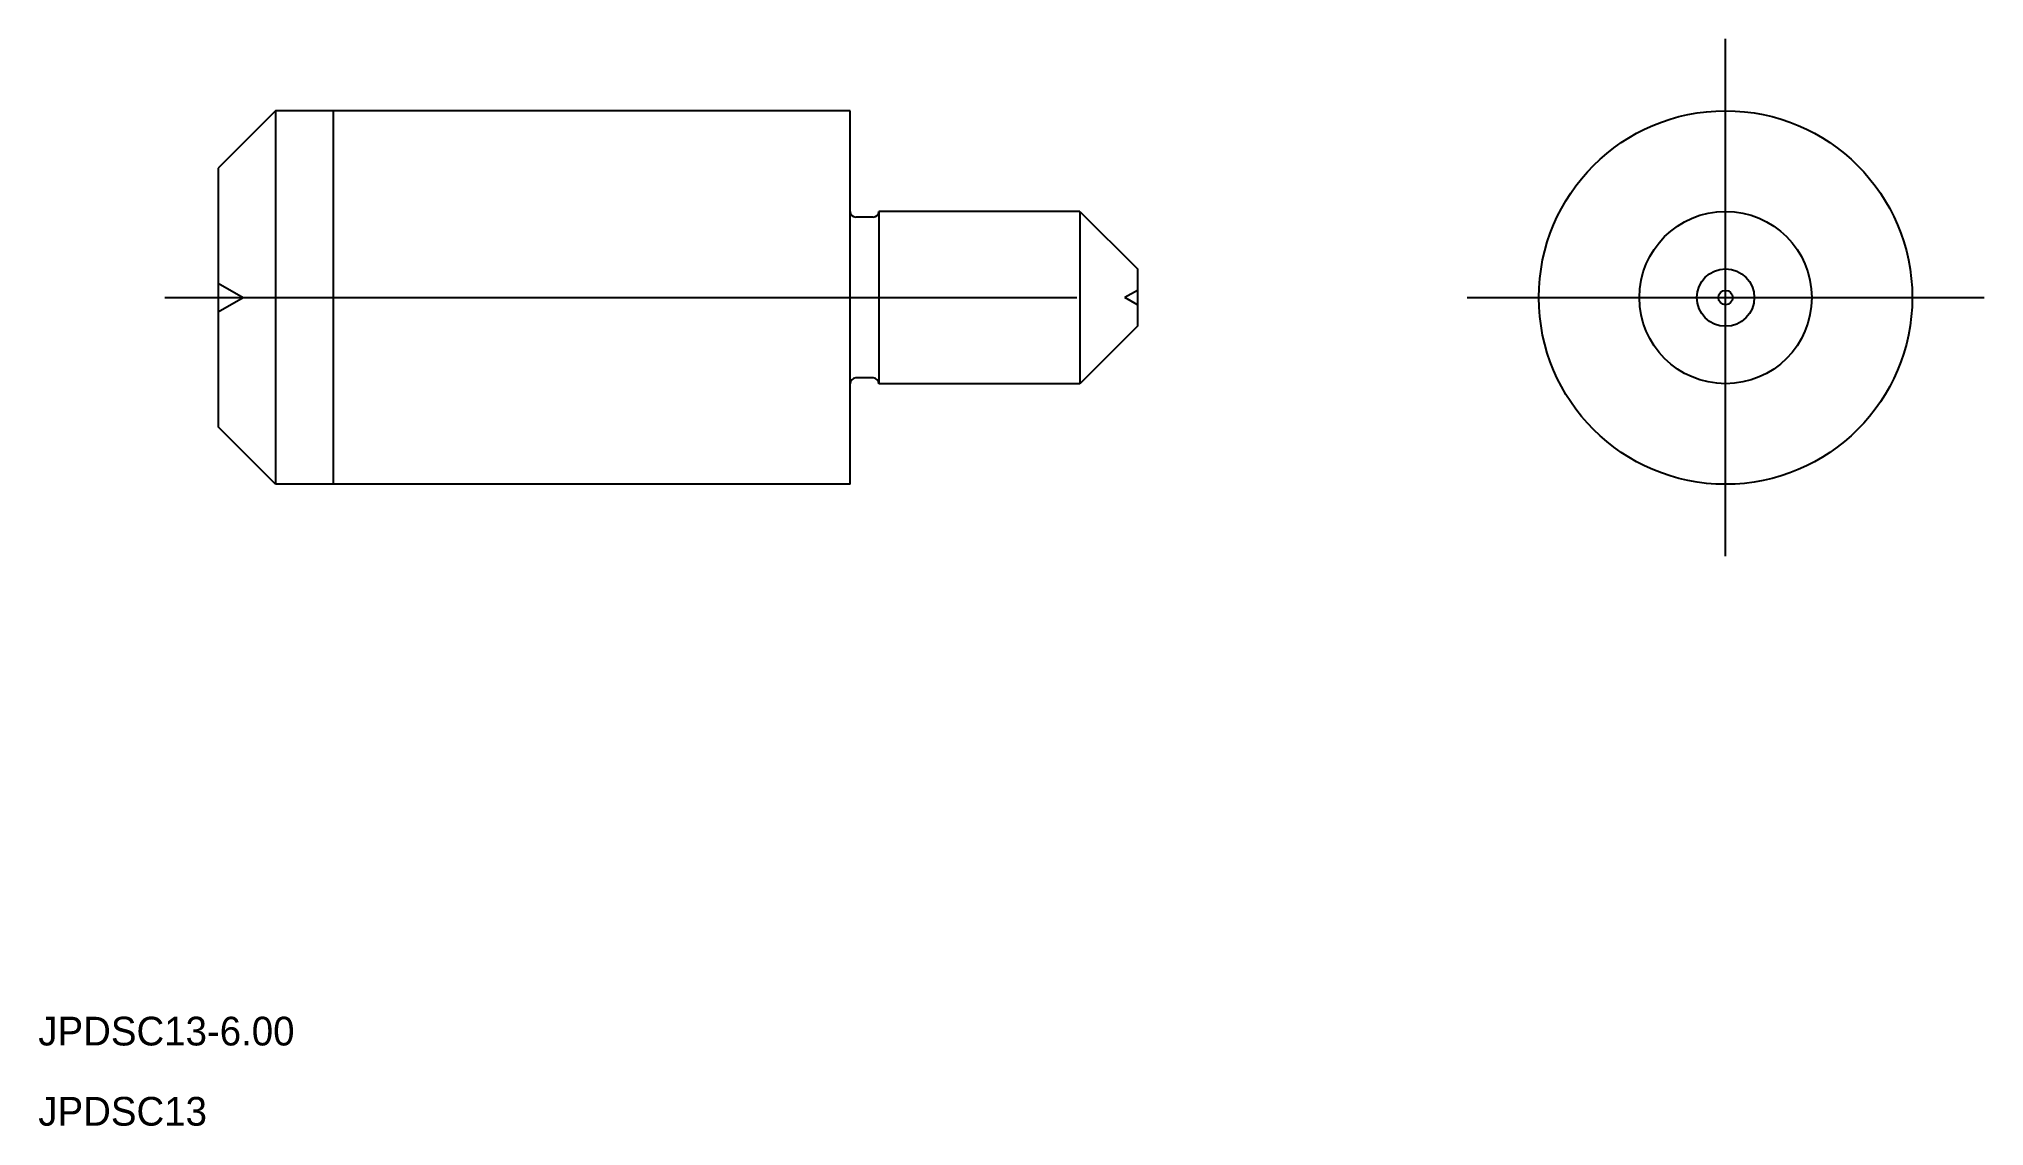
# Model space of a CAD drawing. Extents: x 508.2 to 575.9, y 569.8 to 607.7.
import ezdxf

# ---------------------------------------------------------------- set-up
doc = ezdxf.new("R2010")
doc.units = 0
doc.linetypes.add('CENTER', pattern=[50.8, 31.75, -6.35, 6.35, -6.35])
doc.linetypes.add('DASHED', pattern=[19.05, 12.7, -6.35])
doc.layers.get('0').update_dxf_attribs({"linetype": 'CONTINUOUS'})
doc.layers.add('CENTER', color=1, linetype='CENTER')

msp = doc.modelspace()

# ---------------------------------------------------------------- linework, layer by layer
at = {"color": 7, "linetype": 'CONTINUOUS'}
for p, q in [((516.438, 605.182), (514.438, 603.182)), ((536.438, 605.182), (516.438, 605.182)), ((516.438, 605.182), (516.438, 592.182)), ((536.438, 592.182), (536.438, 605.182)), ((514.438, 603.182), (514.438, 594.182)), ((537.238, 601.482), (536.638, 601.482)), ((544.438, 601.682), (537.438, 601.682)), ((537.438, 601.682), (537.438, 601.682)), ((537.438, 601.682), (537.438, 595.682)), ((544.438, 601.682), (546.438, 599.682)), ((544.438, 601.682), (544.438, 595.682)), ((546.438, 599.682), (546.438, 597.682)), ((546.438, 597.682), (544.438, 595.682)), ((537.238, 595.882), (536.638, 595.882)), ((544.438, 595.682), (537.438, 595.682)), ((537.438, 595.682), (537.438, 595.682)), ((516.438, 592.182), (514.438, 594.182)), ((536.438, 592.182), (516.438, 592.182))]:
    msp.add_line(p, q, dxfattribs=at)
at = {"color": 3, "linetype": 'CONTINUOUS'}
msp.add_line((518.438, 605.182), (518.438, 592.182), dxfattribs=at)
at = {"color": 3, "linetype": 'DASHED'}
for p, q in [((514.438, 599.182), (515.304, 598.682)), ((514.438, 598.182), (515.304, 598.682)), ((546.438, 598.932), (546.005, 598.682)), ((546.438, 598.432), (546.005, 598.682))]:
    msp.add_line(p, q, dxfattribs=at)
at = {"color": 7, "linetype": 'CONTINUOUS'}
for radius in [6.5, 3, 1, 0.25]:
    msp.add_circle((566.915, 598.682), radius, dxfattribs=at)
for centre, start, end in [((536.638, 601.682), 180, 270), ((537.238, 601.682), 270, 0), ((536.638, 595.682), 90, 180), ((537.238, 595.682), 0, 90)]:
    msp.add_arc(centre, 0.2, start, end, dxfattribs=at)
at = {"layer": 'CENTER', "color": 1, "linetype": 'CONTINUOUS'}
for p, q in [((566.915, 589.682), (566.915, 607.682)), ((557.915, 598.682), (575.915, 598.682))]:
    msp.add_line(p, q, dxfattribs=at)
at = {"layer": 'CENTER', "color": 1, "linetype": 'CENTER'}
msp.add_line((512.578, 598.682), (548.385, 598.682), dxfattribs=at)

# ---------------------------------------------------------------- texts
at = {"color": 7, "linetype": 'CONTINUOUS'}
for s, p in [('JPDSC13-6.00', (508.176, 572.653)), ('JPDSC13', (508.176, 569.862))]:
    msp.add_text(s, height=1, dxfattribs=at).set_placement(p)

doc.saveas('drawing.dxf')
